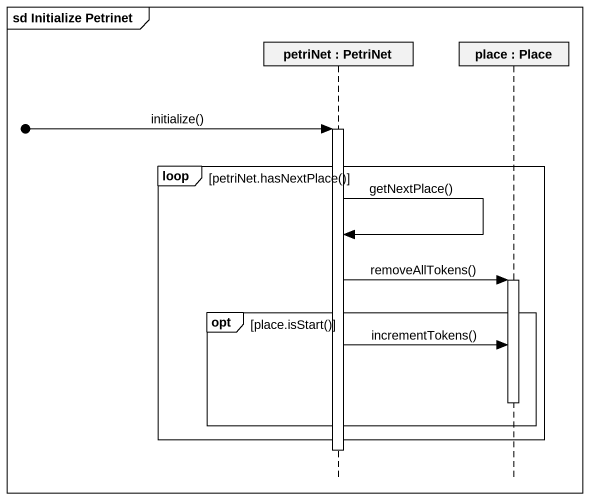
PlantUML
@startuml
mainframe sd Initialize Petrinet
hide footbox
participant "petriNet : PetriNet" as petriNet
participant "place : Place" as place

[o-> petriNet : initialize()
activate petriNet
loop petriNet.hasNextPlace()
  petriNet -> petriNet : getNextPlace()
  petriNet -> place : removeAllTokens()
  activate place
  opt place.isStart()
    petriNet -> place : incrementTokens()
    deactivate place
  end
end
deactivate petriNet
@enduml
